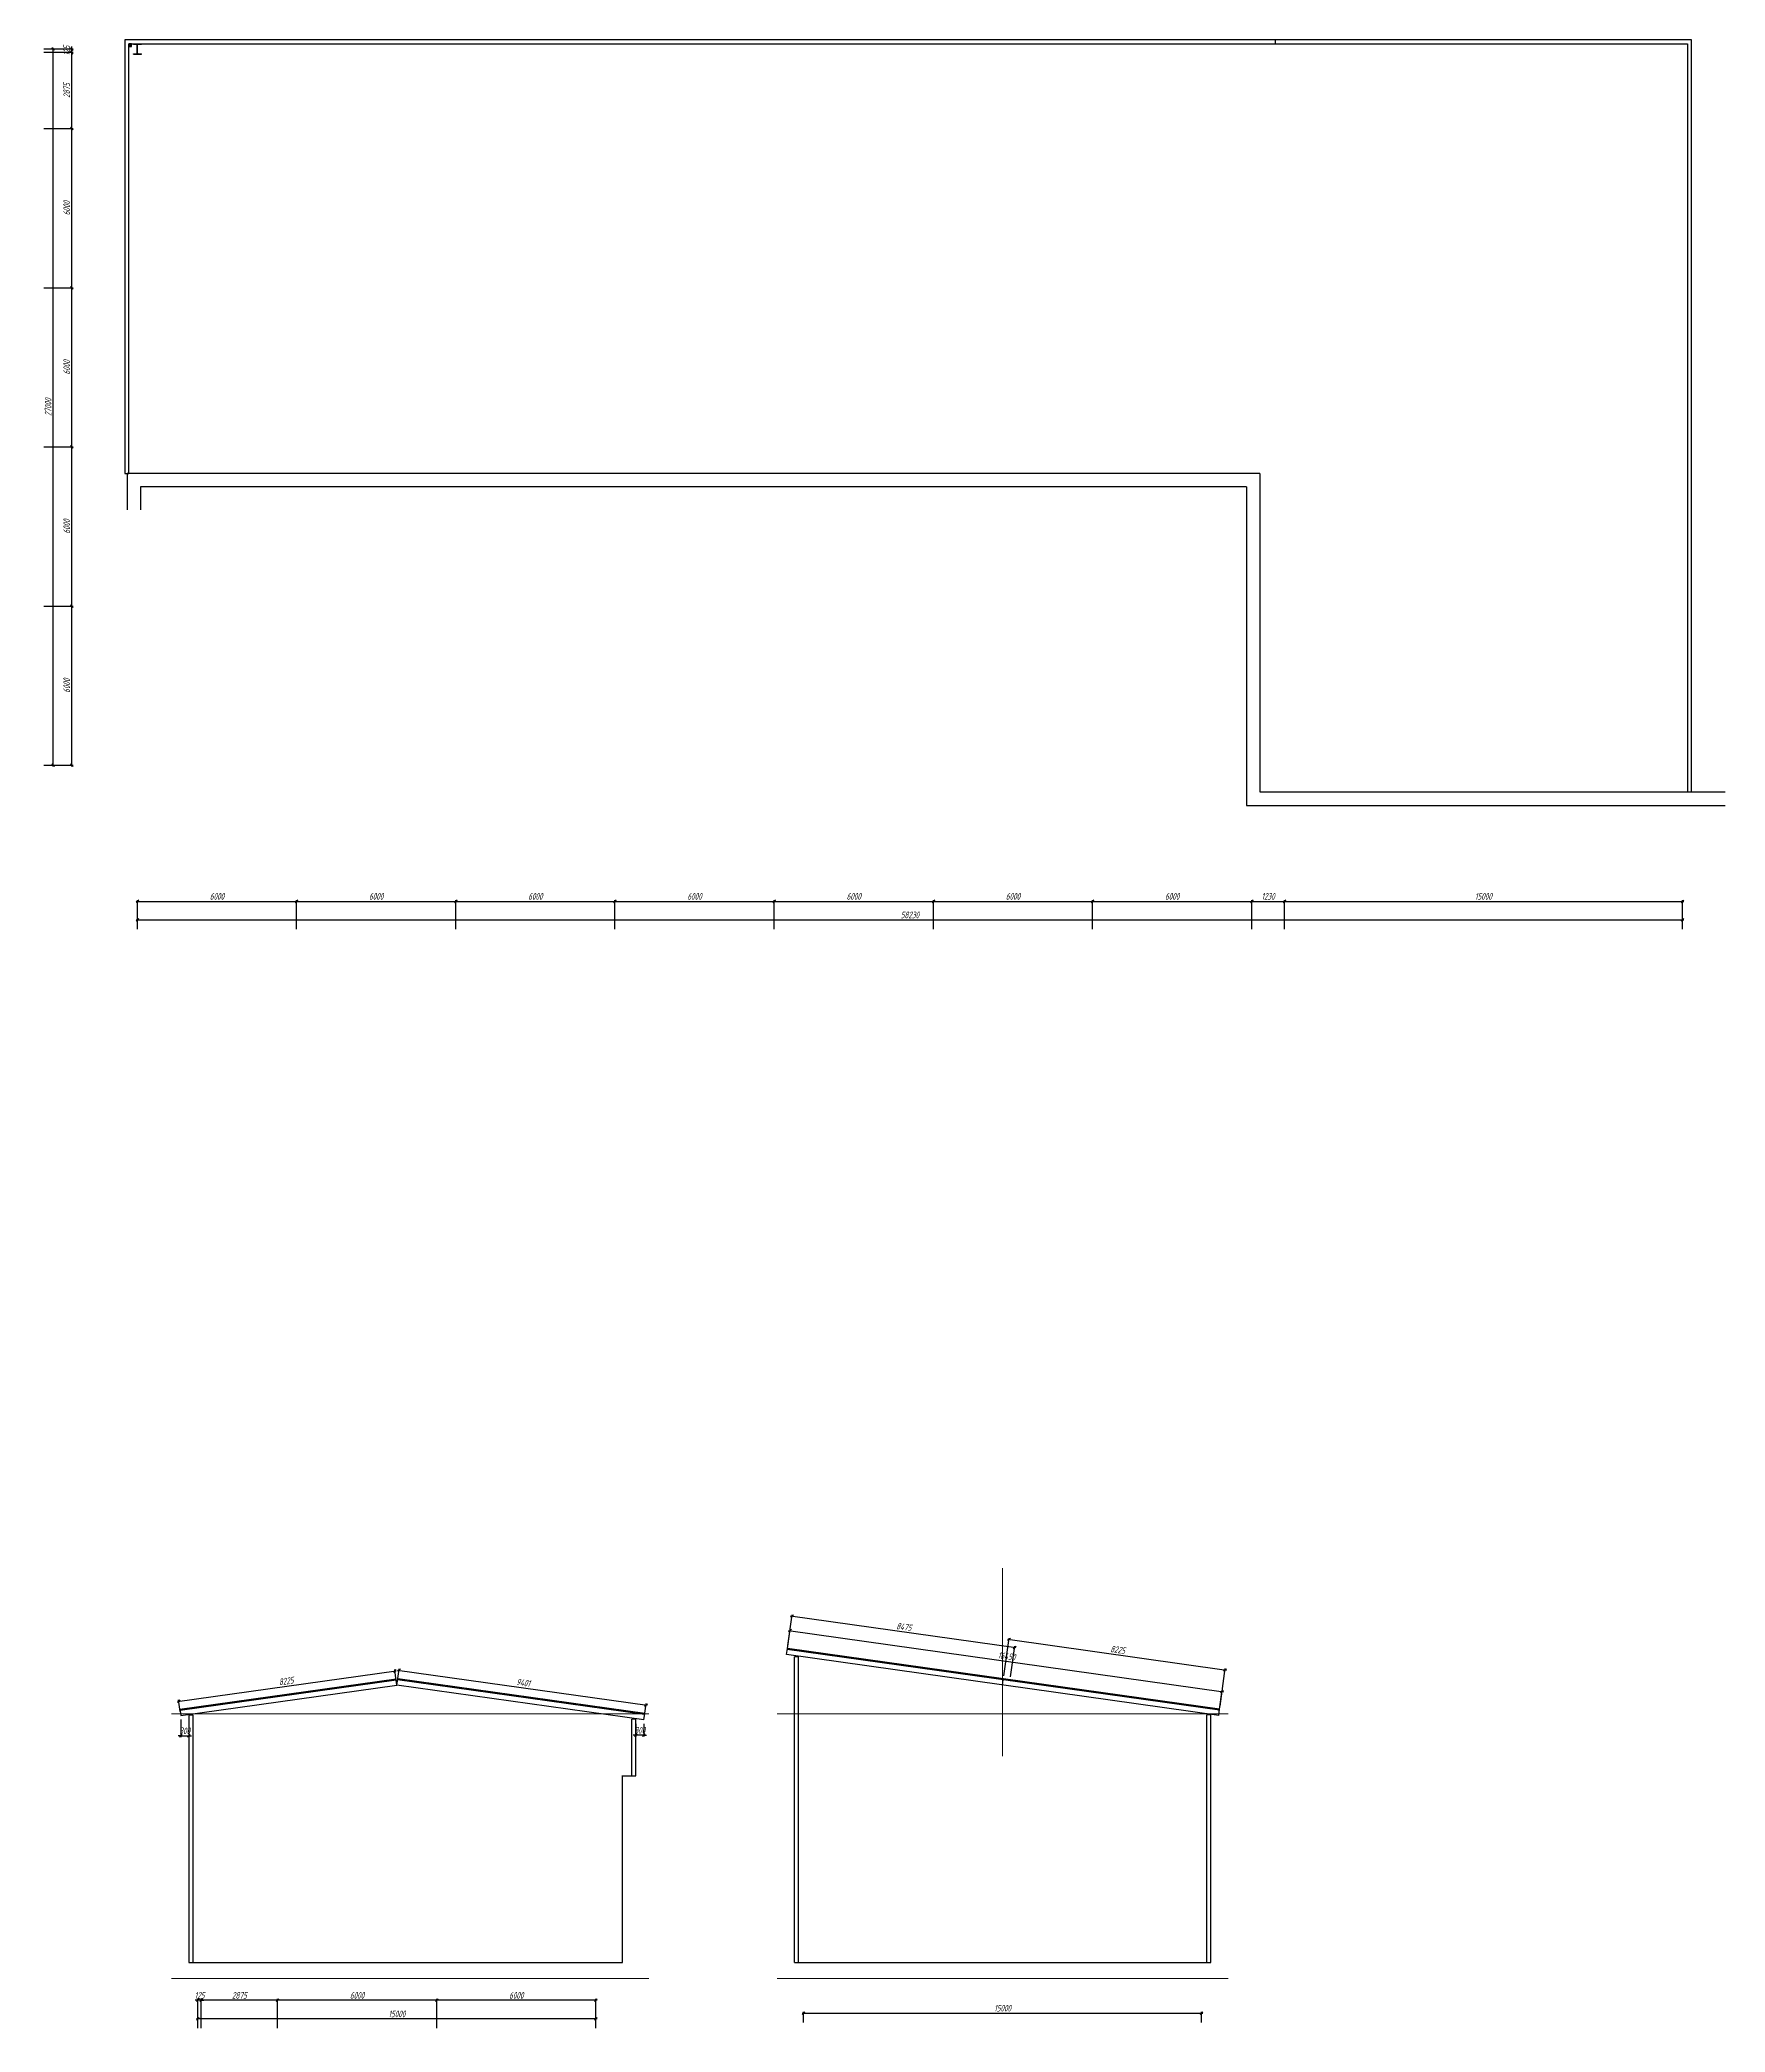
# Model space of a CAD drawing. Header units: millimetres. Extents: x -351329 to 406471, y -253833 to 111767.
# Drawn here: x -222330 to -158814, y -137104 to -62006 of the extents above; entities that cross this region are included whole.
import ezdxf

# ---------------------------------------------------------------- set-up
doc = ezdxf.new("R2010")
doc.units = ezdxf.units.MM
doc.linetypes.add('GOST2.303 5', pattern=[24, 20, -1.5, 1, -1.5])
doc.layers.add('03_Осевые', color=4, linetype='GOST2.303 5')
doc.layers.add('07_Непечатаемые', color=2, linetype='Continuous', plot=False)
for name, color, linetype, lineweight in [('_Оси', 90, 'Continuous', 13), ('_Размеры', 120, 'Continuous', 13), ('_Сендвичи', 230, 'Continuous', 30), ('_Сендвичи кровля', 5, 'Continuous', 30), ('_Стены', 7, 'Continuous', 30), ('выноска', 7, 'Continuous', 13), ('тонкие', 221, 'Continuous', 13)]:
    doc.layers.add(name, color=color, linetype=linetype, lineweight=lineweight)
doc.styles.add('СПДС_размеры', font='spdswin.shx', dxfattribs={"width": 0.8, "oblique": 15})
doc.dimstyles.new('СПДС', dxfattribs={"dimtxt": 2.5, "dimasz": 1, "dimexe": 0.5, "dimexo": 1.5, "dimtad": 1, "dimdec": 0, "dimtxsty": 'СПДС_размеры', "dimblk": 'OBLIQUE', "dimcen": 2.5, "dimdle": 0.5, "dimadec": 8, "dimazin": 0, "dimtfac": 1, "dimtdec": 0, "dimtix": 1, "dimtmove": 0, "dimatfit": 3, "dimfxl": 1, "dimarcsym": 0})

# ---------------------------------------------------------------- blocks, each defined once
blk = doc.blocks.new('_Oblique')
at = {"layer": 'выноска', "color": 0, "lineweight": -2}
blk.add_line((-0.5, -0.5), (0.5, 0.5), dxfattribs=at)
blk = doc.blocks.new('*D251')
at = {"layer": '_Оси', "color": 0, "lineweight": -2, "transparency": 16777216}
for p, q in [((-218705, -95179), (-160375, -95179)), ((-218655, -95529), (-218655, -95129)), ((-160425, -95529), (-160425, -95129))]:
    blk.add_line(p, q, dxfattribs=at)
at = {"layer": 'Defpoints', "color": 0, "transparency": 16777216}
for p in [(-160425, -95179), (-218655, -95679), (-160425, -95679)]:
    blk.add_point(p, dxfattribs=at)
at = {"layer": '_Оси', "color": 0, "lineweight": -2, "transparency": 16777216, "xscale": 100, "yscale": 100, "zscale": 100, "rotation": 180}
blk.add_blockref('_Oblique', (-218655, -95179), dxfattribs=at)
at = {"layer": '_Оси', "color": 0, "lineweight": -2, "transparency": 16777216, "xscale": 100, "yscale": 100, "zscale": 100}
blk.add_blockref('_Oblique', (-160425, -95179), dxfattribs=at)
at = {"layer": '_Оси', "color": 0, "lineweight": 25, "transparency": 16777216, "insert": (-189540, -94991.5), "char_height": 250, "attachment_point": 5, "style": 'СПДС_размеры'}
blk.add_mtext('58230', dxfattribs=at)
blk = doc.blocks.new('*D253')
at = {"layer": '_Оси', "color": 0, "lineweight": -2, "transparency": 16777216}
for p, q in [((-218705, -94479), (-212605, -94479)), ((-218655, -95529), (-218655, -94429)), ((-212655, -95529), (-212655, -94429))]:
    blk.add_line(p, q, dxfattribs=at)
at = {"layer": 'Defpoints', "color": 0, "transparency": 16777216}
for p in [(-212655, -94479), (-218655, -95679), (-212655, -95679)]:
    blk.add_point(p, dxfattribs=at)
at = {"layer": '_Оси', "color": 0, "lineweight": -2, "transparency": 16777216, "xscale": 100, "yscale": 100, "zscale": 100, "rotation": 180}
blk.add_blockref('_Oblique', (-218655, -94479), dxfattribs=at)
at = {"layer": '_Оси', "color": 0, "lineweight": -2, "transparency": 16777216, "xscale": 100, "yscale": 100, "zscale": 100}
blk.add_blockref('_Oblique', (-212655, -94479), dxfattribs=at)
at = {"layer": '_Оси', "color": 0, "lineweight": 25, "transparency": 16777216, "insert": (-215655, -94291.5), "char_height": 250, "attachment_point": 5, "style": 'СПДС_размеры'}
blk.add_mtext('6000', dxfattribs=at)
blk = doc.blocks.new('*D254')
at = {"layer": '_Оси', "color": 0, "lineweight": -2, "transparency": 16777216}
for p, q in [((-212705, -94479), (-206605, -94479)), ((-212655, -95529), (-212655, -94429)), ((-206655, -95529), (-206655, -94429))]:
    blk.add_line(p, q, dxfattribs=at)
at = {"layer": 'Defpoints', "color": 0, "transparency": 16777216}
for p in [(-206655, -94479), (-212655, -95679), (-206655, -95679)]:
    blk.add_point(p, dxfattribs=at)
at = {"layer": '_Оси', "color": 0, "lineweight": -2, "transparency": 16777216, "xscale": 100, "yscale": 100, "zscale": 100, "rotation": 180}
blk.add_blockref('_Oblique', (-212655, -94479), dxfattribs=at)
at = {"layer": '_Оси', "color": 0, "lineweight": -2, "transparency": 16777216, "xscale": 100, "yscale": 100, "zscale": 100}
blk.add_blockref('_Oblique', (-206655, -94479), dxfattribs=at)
at = {"layer": '_Оси', "color": 0, "lineweight": 25, "transparency": 16777216, "insert": (-209655, -94291.5), "char_height": 250, "attachment_point": 5, "style": 'СПДС_размеры'}
blk.add_mtext('6000', dxfattribs=at)
blk = doc.blocks.new('*D255')
at = {"layer": '_Оси', "color": 0, "lineweight": -2, "transparency": 16777216}
for p, q in [((-206705, -94479), (-200605, -94479)), ((-206655, -95529), (-206655, -94429)), ((-200655, -95529), (-200655, -94429))]:
    blk.add_line(p, q, dxfattribs=at)
at = {"layer": 'Defpoints', "color": 0, "transparency": 16777216}
for p in [(-200655, -94479), (-206655, -95679), (-200655, -95679)]:
    blk.add_point(p, dxfattribs=at)
at = {"layer": '_Оси', "color": 0, "lineweight": -2, "transparency": 16777216, "xscale": 100, "yscale": 100, "zscale": 100, "rotation": 180}
blk.add_blockref('_Oblique', (-206655, -94479), dxfattribs=at)
at = {"layer": '_Оси', "color": 0, "lineweight": -2, "transparency": 16777216, "xscale": 100, "yscale": 100, "zscale": 100}
blk.add_blockref('_Oblique', (-200655, -94479), dxfattribs=at)
at = {"layer": '_Оси', "color": 0, "lineweight": 25, "transparency": 16777216, "insert": (-203655, -94291.5), "char_height": 250, "attachment_point": 5, "style": 'СПДС_размеры'}
blk.add_mtext('6000', dxfattribs=at)
blk = doc.blocks.new('*D256')
at = {"layer": '_Оси', "color": 0, "lineweight": -2, "transparency": 16777216}
for p, q in [((-200705, -94479), (-194605, -94479)), ((-200655, -95529), (-200655, -94429)), ((-194655, -95529), (-194655, -94429))]:
    blk.add_line(p, q, dxfattribs=at)
at = {"layer": 'Defpoints', "color": 0, "transparency": 16777216}
for p in [(-194655, -94479), (-200655, -95679), (-194655, -95679)]:
    blk.add_point(p, dxfattribs=at)
at = {"layer": '_Оси', "color": 0, "lineweight": -2, "transparency": 16777216, "xscale": 100, "yscale": 100, "zscale": 100, "rotation": 180}
blk.add_blockref('_Oblique', (-200655, -94479), dxfattribs=at)
at = {"layer": '_Оси', "color": 0, "lineweight": -2, "transparency": 16777216, "xscale": 100, "yscale": 100, "zscale": 100}
blk.add_blockref('_Oblique', (-194655, -94479), dxfattribs=at)
at = {"layer": '_Оси', "color": 0, "lineweight": 25, "transparency": 16777216, "insert": (-197655, -94291.5), "char_height": 250, "attachment_point": 5, "style": 'СПДС_размеры'}
blk.add_mtext('6000', dxfattribs=at)
blk = doc.blocks.new('*D257')
at = {"layer": '_Оси', "color": 0, "lineweight": -2, "transparency": 16777216}
for p, q in [((-194705, -94479), (-188605, -94479)), ((-194655, -95529), (-194655, -94429)), ((-188655, -95529), (-188655, -94429))]:
    blk.add_line(p, q, dxfattribs=at)
at = {"layer": 'Defpoints', "color": 0, "transparency": 16777216}
for p in [(-188655, -94479), (-194655, -95679), (-188655, -95679)]:
    blk.add_point(p, dxfattribs=at)
at = {"layer": '_Оси', "color": 0, "lineweight": -2, "transparency": 16777216, "xscale": 100, "yscale": 100, "zscale": 100, "rotation": 180}
blk.add_blockref('_Oblique', (-194655, -94479), dxfattribs=at)
at = {"layer": '_Оси', "color": 0, "lineweight": -2, "transparency": 16777216, "xscale": 100, "yscale": 100, "zscale": 100}
blk.add_blockref('_Oblique', (-188655, -94479), dxfattribs=at)
at = {"layer": '_Оси', "color": 0, "lineweight": 25, "transparency": 16777216, "insert": (-191655, -94291.5), "char_height": 250, "attachment_point": 5, "style": 'СПДС_размеры'}
blk.add_mtext('6000', dxfattribs=at)
blk = doc.blocks.new('*D258')
at = {"layer": '_Оси', "color": 0, "lineweight": -2, "transparency": 16777216}
for p, q in [((-188705, -94479), (-182605, -94479)), ((-188655, -95529), (-188655, -94429)), ((-182655, -95529), (-182655, -94429))]:
    blk.add_line(p, q, dxfattribs=at)
at = {"layer": 'Defpoints', "color": 0, "transparency": 16777216}
for p in [(-182655, -94479), (-188655, -95679), (-182655, -95679)]:
    blk.add_point(p, dxfattribs=at)
at = {"layer": '_Оси', "color": 0, "lineweight": -2, "transparency": 16777216, "xscale": 100, "yscale": 100, "zscale": 100, "rotation": 180}
blk.add_blockref('_Oblique', (-188655, -94479), dxfattribs=at)
at = {"layer": '_Оси', "color": 0, "lineweight": -2, "transparency": 16777216, "xscale": 100, "yscale": 100, "zscale": 100}
blk.add_blockref('_Oblique', (-182655, -94479), dxfattribs=at)
at = {"layer": '_Оси', "color": 0, "lineweight": 25, "transparency": 16777216, "insert": (-185655, -94291.5), "char_height": 250, "attachment_point": 5, "style": 'СПДС_размеры'}
blk.add_mtext('6000', dxfattribs=at)
blk = doc.blocks.new('*D259')
at = {"layer": '_Оси', "color": 0, "lineweight": -2, "transparency": 16777216}
for p, q in [((-182705, -94479), (-176605, -94479)), ((-182655, -95529), (-182655, -94429)), ((-176655, -95529), (-176655, -94429))]:
    blk.add_line(p, q, dxfattribs=at)
at = {"layer": 'Defpoints', "color": 0, "transparency": 16777216}
for p in [(-176655, -94479), (-182655, -95679), (-176655, -95679)]:
    blk.add_point(p, dxfattribs=at)
at = {"layer": '_Оси', "color": 0, "lineweight": -2, "transparency": 16777216, "xscale": 100, "yscale": 100, "zscale": 100, "rotation": 180}
blk.add_blockref('_Oblique', (-182655, -94479), dxfattribs=at)
at = {"layer": '_Оси', "color": 0, "lineweight": -2, "transparency": 16777216, "xscale": 100, "yscale": 100, "zscale": 100}
blk.add_blockref('_Oblique', (-176655, -94479), dxfattribs=at)
at = {"layer": '_Оси', "color": 0, "lineweight": 25, "transparency": 16777216, "insert": (-179655, -94291.5), "char_height": 250, "attachment_point": 5, "style": 'СПДС_размеры'}
blk.add_mtext('6000', dxfattribs=at)
blk = doc.blocks.new('*D260')
at = {"layer": '_Оси', "color": 0, "lineweight": -2, "transparency": 16777216}
for p, q in [((-176705, -94479), (-175375, -94479)), ((-176655, -95529), (-176655, -94429)), ((-175425, -95529), (-175425, -94429))]:
    blk.add_line(p, q, dxfattribs=at)
at = {"layer": 'Defpoints', "color": 0, "transparency": 16777216}
for p in [(-175425, -94479), (-176655, -95679), (-175425, -95679)]:
    blk.add_point(p, dxfattribs=at)
at = {"layer": '_Оси', "color": 0, "lineweight": -2, "transparency": 16777216, "xscale": 100, "yscale": 100, "zscale": 100, "rotation": 180}
blk.add_blockref('_Oblique', (-176655, -94479), dxfattribs=at)
at = {"layer": '_Оси', "color": 0, "lineweight": -2, "transparency": 16777216, "xscale": 100, "yscale": 100, "zscale": 100}
blk.add_blockref('_Oblique', (-175425, -94479), dxfattribs=at)
at = {"layer": '_Оси', "color": 0, "lineweight": 25, "transparency": 16777216, "insert": (-176040, -94291.5), "char_height": 250, "attachment_point": 5, "style": 'СПДС_размеры'}
blk.add_mtext('1230', dxfattribs=at)
blk = doc.blocks.new('*D261')
at = {"layer": '_Оси', "color": 0, "lineweight": -2, "transparency": 16777216}
for p, q in [((-175475, -94479), (-160375, -94479)), ((-175425, -95529), (-175425, -94429)), ((-160425, -95529), (-160425, -94429))]:
    blk.add_line(p, q, dxfattribs=at)
at = {"layer": 'Defpoints', "color": 0, "transparency": 16777216}
for p in [(-160425, -94479), (-175425, -95679), (-160425, -95679)]:
    blk.add_point(p, dxfattribs=at)
at = {"layer": '_Оси', "color": 0, "lineweight": -2, "transparency": 16777216, "xscale": 100, "yscale": 100, "zscale": 100, "rotation": 180}
blk.add_blockref('_Oblique', (-175425, -94479), dxfattribs=at)
at = {"layer": '_Оси', "color": 0, "lineweight": -2, "transparency": 16777216, "xscale": 100, "yscale": 100, "zscale": 100}
blk.add_blockref('_Oblique', (-160425, -94479), dxfattribs=at)
at = {"layer": '_Оси', "color": 0, "lineweight": 25, "transparency": 16777216, "insert": (-167925, -94291.5), "char_height": 250, "attachment_point": 5, "style": 'СПДС_размеры'}
blk.add_mtext('15000', dxfattribs=at)
blk = doc.blocks.new('*D262')
at = {"layer": '_Оси', "color": 0, "lineweight": -2, "transparency": 16777216}
for p, q in [((-221830, -89401), (-221830, -62301)), ((-222180, -62351), (-221780, -62351)), ((-222180, -89351), (-221780, -89351))]:
    blk.add_line(p, q, dxfattribs=at)
at = {"layer": 'Defpoints', "color": 0, "transparency": 16777216}
for p in [(-222330, -62351), (-221830, -62351), (-222330, -89351)]:
    blk.add_point(p, dxfattribs=at)
at = {"layer": '_Оси', "color": 0, "lineweight": -2, "transparency": 16777216, "xscale": 100, "yscale": 100, "zscale": 100}
for p, rotation in [((-221830, -62351), 90), ((-221830, -89351), 270)]:
    blk.add_blockref('_Oblique', p, dxfattribs=dict(at, rotation=rotation))
at = {"layer": '_Оси', "color": 0, "lineweight": 25, "transparency": 16777216, "insert": (-222017.5, -75851), "char_height": 250, "attachment_point": 5, "rotation": 90, "style": 'СПДС_размеры'}
blk.add_mtext('27000', dxfattribs=at)
blk = doc.blocks.new('*D252')
at = {"layer": '_Оси', "color": 0, "lineweight": -2, "transparency": 16777216}
for p, q in [((-222180, -83351), (-221080, -83351)), ((-221130, -89401), (-221130, -83301)), ((-222180, -89351), (-221080, -89351))]:
    blk.add_line(p, q, dxfattribs=at)
at = {"layer": 'Defpoints', "color": 0, "transparency": 16777216}
for p in [(-222330, -83351), (-221130, -83351), (-222330, -89351)]:
    blk.add_point(p, dxfattribs=at)
at = {"layer": '_Оси', "color": 0, "lineweight": -2, "transparency": 16777216, "xscale": 100, "yscale": 100, "zscale": 100}
for p, rotation in [((-221130, -83351), 90), ((-221130, -89351), 270)]:
    blk.add_blockref('_Oblique', p, dxfattribs=dict(at, rotation=rotation))
at = {"layer": '_Оси', "color": 0, "lineweight": 25, "transparency": 16777216, "insert": (-221317.5, -86351), "char_height": 250, "attachment_point": 5, "rotation": 90, "style": 'СПДС_размеры'}
blk.add_mtext('6000', dxfattribs=at)
blk = doc.blocks.new('*D263')
at = {"layer": '_Оси', "color": 0, "lineweight": -2, "transparency": 16777216}
for p, q in [((-221130, -83401), (-221130, -77301)), ((-222180, -77351), (-221080, -77351)), ((-222180, -83351), (-221080, -83351))]:
    blk.add_line(p, q, dxfattribs=at)
at = {"layer": 'Defpoints', "color": 0, "transparency": 16777216}
for p in [(-222330, -77351), (-221130, -77351), (-222330, -83351)]:
    blk.add_point(p, dxfattribs=at)
at = {"layer": '_Оси', "color": 0, "lineweight": -2, "transparency": 16777216, "xscale": 100, "yscale": 100, "zscale": 100}
for p, rotation in [((-221130, -77351), 90), ((-221130, -83351), 270)]:
    blk.add_blockref('_Oblique', p, dxfattribs=dict(at, rotation=rotation))
at = {"layer": '_Оси', "color": 0, "lineweight": 25, "transparency": 16777216, "insert": (-221317.5, -80351), "char_height": 250, "attachment_point": 5, "rotation": 90, "style": 'СПДС_размеры'}
blk.add_mtext('6000', dxfattribs=at)
blk = doc.blocks.new('*D264')
at = {"layer": '_Оси', "color": 0, "lineweight": -2, "transparency": 16777216}
for p, q in [((-221130, -77401), (-221130, -71301)), ((-222180, -71351), (-221080, -71351)), ((-222180, -77351), (-221080, -77351))]:
    blk.add_line(p, q, dxfattribs=at)
at = {"layer": 'Defpoints', "color": 0, "transparency": 16777216}
for p in [(-222330, -71351), (-221130, -71351), (-222330, -77351)]:
    blk.add_point(p, dxfattribs=at)
at = {"layer": '_Оси', "color": 0, "lineweight": -2, "transparency": 16777216, "xscale": 100, "yscale": 100, "zscale": 100}
for p, rotation in [((-221130, -71351), 90), ((-221130, -77351), 270)]:
    blk.add_blockref('_Oblique', p, dxfattribs=dict(at, rotation=rotation))
at = {"layer": '_Оси', "color": 0, "lineweight": 25, "transparency": 16777216, "insert": (-221317.5, -74351), "char_height": 250, "attachment_point": 5, "rotation": 90, "style": 'СПДС_размеры'}
blk.add_mtext('6000', dxfattribs=at)
blk = doc.blocks.new('*D265')
at = {"layer": '_Оси', "color": 0, "lineweight": -2, "transparency": 16777216}
for p, q in [((-221130, -71401), (-221130, -65301)), ((-222180, -65351), (-221080, -65351)), ((-222180, -71351), (-221080, -71351))]:
    blk.add_line(p, q, dxfattribs=at)
at = {"layer": 'Defpoints', "color": 0, "transparency": 16777216}
for p in [(-222330, -65351), (-221130, -65351), (-222330, -71351)]:
    blk.add_point(p, dxfattribs=at)
at = {"layer": '_Оси', "color": 0, "lineweight": -2, "transparency": 16777216, "xscale": 100, "yscale": 100, "zscale": 100}
for p, rotation in [((-221130, -65351), 90), ((-221130, -71351), 270)]:
    blk.add_blockref('_Oblique', p, dxfattribs=dict(at, rotation=rotation))
at = {"layer": '_Оси', "color": 0, "lineweight": 25, "transparency": 16777216, "insert": (-221317.5, -68351), "char_height": 250, "attachment_point": 5, "rotation": 90, "style": 'СПДС_размеры'}
blk.add_mtext('6000', dxfattribs=at)
blk = doc.blocks.new('*D266')
at = {"layer": '_Оси', "color": 0, "lineweight": -2, "transparency": 16777216}
for p, q in [((-222180, -62476), (-221080, -62476)), ((-221130, -65401), (-221130, -62426)), ((-222180, -65351), (-221080, -65351))]:
    blk.add_line(p, q, dxfattribs=at)
at = {"layer": 'Defpoints', "color": 0, "transparency": 16777216}
for p in [(-222330, -62476), (-221130, -62476), (-222330, -65351)]:
    blk.add_point(p, dxfattribs=at)
at = {"layer": '_Оси', "color": 0, "lineweight": -2, "transparency": 16777216, "xscale": 100, "yscale": 100, "zscale": 100}
for p, rotation in [((-221130, -62476), 90), ((-221130, -65351), 270)]:
    blk.add_blockref('_Oblique', p, dxfattribs=dict(at, rotation=rotation))
at = {"layer": '_Оси', "color": 0, "lineweight": 25, "transparency": 16777216, "insert": (-221317.5, -63913.5), "char_height": 250, "attachment_point": 5, "rotation": 90, "style": 'СПДС_размеры'}
blk.add_mtext('2875', dxfattribs=at)
blk = doc.blocks.new('*D267')
at = {"layer": '_Оси', "color": 0, "lineweight": -2, "transparency": 16777216}
for p, q in [((-221130, -62351), (-221130, -62251)), ((-222180, -62351), (-221080, -62351)), ((-222180, -62476), (-221080, -62476)), ((-221130, -62476), (-221130, -62351)), ((-221130, -62476), (-221130, -62576))]:
    blk.add_line(p, q, dxfattribs=at)
at = {"layer": 'Defpoints', "color": 0, "transparency": 16777216}
for p in [(-222330, -62351), (-222330, -62476), (-221130, -62351)]:
    blk.add_point(p, dxfattribs=at)
at = {"layer": '_Оси', "color": 0, "lineweight": -2, "transparency": 16777216, "xscale": 100, "yscale": 100, "zscale": 100}
for p, rotation in [((-221130, -62351), 270), ((-221130, -62476), 90)]:
    blk.add_blockref('_Oblique', p, dxfattribs=dict(at, rotation=rotation))
at = {"layer": '_Оси', "color": 0, "lineweight": 25, "transparency": 16777216, "insert": (-221317.5, -62413.5), "char_height": 250, "attachment_point": 5, "rotation": 90, "style": 'СПДС_размеры'}
blk.add_mtext('125', dxfattribs=at)
blk = doc.blocks.new('*D268')
at = {"layer": '_Оси', "color": 0, "lineweight": -2, "transparency": 16777216}
for p, q in [((-201324, -136604), (-216424, -136604)), ((-216374, -136954), (-216374, -136554)), ((-201374, -136954), (-201374, -136554))]:
    blk.add_line(p, q, dxfattribs=at)
at = {"layer": 'Defpoints', "color": 0, "transparency": 16777216}
for p in [(-216374, -136604), (-216374, -137104), (-201374, -137104)]:
    blk.add_point(p, dxfattribs=at)
at = {"layer": '_Оси', "color": 0, "lineweight": -2, "transparency": 16777216, "xscale": 100, "yscale": 100, "zscale": 100, "rotation": 180}
blk.add_blockref('_Oblique', (-216374, -136604), dxfattribs=at)
at = {"layer": '_Оси', "color": 0, "lineweight": -2, "transparency": 16777216, "xscale": 100, "yscale": 100, "zscale": 100}
blk.add_blockref('_Oblique', (-201374, -136604), dxfattribs=at)
at = {"layer": '_Оси', "color": 0, "lineweight": 25, "transparency": 16777216, "insert": (-208874, -136416.5), "char_height": 250, "attachment_point": 5, "style": 'СПДС_размеры'}
blk.add_mtext('15000', dxfattribs=at)
blk = doc.blocks.new('*D270')
at = {"layer": '_Оси', "color": 0, "lineweight": -2, "transparency": 16777216}
for p, q in [((-201324, -135904), (-207424, -135904)), ((-207374, -136954), (-207374, -135854)), ((-201374, -136954), (-201374, -135854))]:
    blk.add_line(p, q, dxfattribs=at)
at = {"layer": 'Defpoints', "color": 0, "transparency": 16777216}
for p in [(-207374, -135904), (-207374, -137104), (-201374, -137104)]:
    blk.add_point(p, dxfattribs=at)
at = {"layer": '_Оси', "color": 0, "lineweight": -2, "transparency": 16777216, "xscale": 100, "yscale": 100, "zscale": 100, "rotation": 180}
blk.add_blockref('_Oblique', (-207374, -135904), dxfattribs=at)
at = {"layer": '_Оси', "color": 0, "lineweight": -2, "transparency": 16777216, "xscale": 100, "yscale": 100, "zscale": 100}
blk.add_blockref('_Oblique', (-201374, -135904), dxfattribs=at)
at = {"layer": '_Оси', "color": 0, "lineweight": 25, "transparency": 16777216, "insert": (-204374, -135716.5), "char_height": 250, "attachment_point": 5, "style": 'СПДС_размеры'}
blk.add_mtext('6000', dxfattribs=at)
blk = doc.blocks.new('*D271')
at = {"layer": '_Оси', "color": 0, "lineweight": -2, "transparency": 16777216}
for p, q in [((-207324, -135904), (-213424, -135904)), ((-213374, -136954), (-213374, -135854)), ((-207374, -136954), (-207374, -135854))]:
    blk.add_line(p, q, dxfattribs=at)
at = {"layer": 'Defpoints', "color": 0, "transparency": 16777216}
for p in [(-213374, -135904), (-213374, -137104), (-207374, -137104)]:
    blk.add_point(p, dxfattribs=at)
at = {"layer": '_Оси', "color": 0, "lineweight": -2, "transparency": 16777216, "xscale": 100, "yscale": 100, "zscale": 100, "rotation": 180}
blk.add_blockref('_Oblique', (-213374, -135904), dxfattribs=at)
at = {"layer": '_Оси', "color": 0, "lineweight": -2, "transparency": 16777216, "xscale": 100, "yscale": 100, "zscale": 100}
blk.add_blockref('_Oblique', (-207374, -135904), dxfattribs=at)
at = {"layer": '_Оси', "color": 0, "lineweight": 25, "transparency": 16777216, "insert": (-210374, -135716.5), "char_height": 250, "attachment_point": 5, "style": 'СПДС_размеры'}
blk.add_mtext('6000', dxfattribs=at)
blk = doc.blocks.new('*D272')
at = {"layer": '_Оси', "color": 0, "lineweight": -2, "transparency": 16777216}
for p, q in [((-213324, -135904), (-216299, -135904)), ((-216249, -136954), (-216249, -135854)), ((-213374, -136954), (-213374, -135854))]:
    blk.add_line(p, q, dxfattribs=at)
at = {"layer": 'Defpoints', "color": 0, "transparency": 16777216}
for p in [(-216249, -135904), (-216249, -137104), (-213374, -137104)]:
    blk.add_point(p, dxfattribs=at)
at = {"layer": '_Оси', "color": 0, "lineweight": -2, "transparency": 16777216, "xscale": 100, "yscale": 100, "zscale": 100, "rotation": 180}
blk.add_blockref('_Oblique', (-216249, -135904), dxfattribs=at)
at = {"layer": '_Оси', "color": 0, "lineweight": -2, "transparency": 16777216, "xscale": 100, "yscale": 100, "zscale": 100}
blk.add_blockref('_Oblique', (-213374, -135904), dxfattribs=at)
at = {"layer": '_Оси', "color": 0, "lineweight": 25, "transparency": 16777216, "insert": (-214811.5, -135716.5), "char_height": 250, "attachment_point": 5, "style": 'СПДС_размеры'}
blk.add_mtext('2875', dxfattribs=at)
blk = doc.blocks.new('*D273')
at = {"layer": '_Оси', "color": 0, "lineweight": -2, "transparency": 16777216}
for p, q in [((-216374, -135904), (-216474, -135904)), ((-216374, -136954), (-216374, -135854)), ((-216249, -135904), (-216374, -135904)), ((-216249, -136954), (-216249, -135854)), ((-216249, -135904), (-216149, -135904))]:
    blk.add_line(p, q, dxfattribs=at)
at = {"layer": 'Defpoints', "color": 0, "transparency": 16777216}
for p in [(-216374, -135904), (-216374, -137104), (-216249, -137104)]:
    blk.add_point(p, dxfattribs=at)
at = {"layer": '_Оси', "color": 0, "lineweight": -2, "transparency": 16777216, "xscale": 100, "yscale": 100, "zscale": 100}
blk.add_blockref('_Oblique', (-216374, -135904), dxfattribs=at)
at = {"layer": '_Оси', "color": 0, "lineweight": -2, "transparency": 16777216, "xscale": 100, "yscale": 100, "zscale": 100, "rotation": 180}
blk.add_blockref('_Oblique', (-216249, -135904), dxfattribs=at)
at = {"layer": '_Оси', "color": 0, "lineweight": 25, "transparency": 16777216, "insert": (-216311.5, -135716.5), "char_height": 250, "attachment_point": 5, "style": 'СПДС_размеры'}
blk.add_mtext('125', dxfattribs=at)
blk = doc.blocks.new('*U192')
for p, q in [((-150, 390), (150, 390)), ((-150, 374), (-150, 390)), ((-150, 374), (-27, 374)), ((-150, 16), (-27, 16)), ((-150, 0), (-150, 16)), ((-150, 0), (150, 0)), ((-5, 38), (-5, 352)), ((5, 38), (5, 352)), ((27, 374), (150, 374)), ((27, 16), (150, 16)), ((150, 374), (150, 390)), ((150, 0), (150, 16))]:
    blk.add_line(p, q)
for centre, start, end in [((-27, 352), 0, 90), ((-27, 38), 270, 360), ((27, 352), 90, 180), ((27, 38), 180, 270)]:
    blk.add_arc(centre, 22, start, end)
at = {"layer": '03_Осевые'}
for p, q in [((-5, 195), (5, 195)), ((0, 0), (0, 390))]:
    blk.add_line(p, q, dxfattribs=at)
at = {"layer": '07_Непечатаемые'}
for p, q in [((-70, 0), (-70, 16)), ((-2.75, 310), (2.75, 310)), ((-2.75, 80), (2.75, 80)), ((70, 0), (70, 16))]:
    blk.add_line(p, q, dxfattribs=at)
blk = doc.blocks.new('*D274')
at = {"layer": '_Размеры', "color": 0, "lineweight": -2, "ltscale": 100, "transparency": 16777216}
for p, q in [((-217143, -124637), (-208899, -123479)), ((-208895, -123870), (-208956, -123436)), ((-217040, -125015), (-217101, -124581))]:
    blk.add_line(p, q, dxfattribs=at)
at = {"layer": 'Defpoints', "color": 0, "ltscale": 100, "transparency": 16777216}
for p in [(-208949, -123486), (-208874, -124019), (-217019, -125163)]:
    blk.add_point(p, dxfattribs=at)
at = {"layer": '_Размеры', "color": 0, "lineweight": -2, "ltscale": 100, "transparency": 16777216, "xscale": 100, "yscale": 100, "zscale": 100}
for p, rotation in [((-208949, -123486), 7.999999999999948), ((-217094, -124630), 188)]:
    blk.add_blockref('_Oblique', p, dxfattribs=dict(at, rotation=rotation))
at = {"layer": '_Размеры', "color": 0, "ltscale": 100, "transparency": 16777216, "insert": (-213048, -123872), "char_height": 250, "attachment_point": 5, "rotation": 8, "style": 'СПДС_размеры'}
blk.add_mtext('8225', dxfattribs=at)
blk = doc.blocks.new('*D275')
at = {"layer": '_Размеры', "color": 0, "lineweight": -2, "ltscale": 100, "transparency": 16777216}
for p, q in [((-208853, -123870), (-208788, -123410)), ((-208845, -123453), (-199436, -124775)), ((-199543, -125178), (-199478, -124718))]:
    blk.add_line(p, q, dxfattribs=at)
at = {"layer": 'Defpoints', "color": 0, "ltscale": 100, "transparency": 16777216}
for p in [(-208874, -124019), (-199564, -125327), (-199485, -124768)]:
    blk.add_point(p, dxfattribs=at)
at = {"layer": '_Размеры', "color": 0, "lineweight": -2, "ltscale": 100, "transparency": 16777216, "xscale": 100, "yscale": 100, "zscale": 100}
for p, rotation in [((-208795, -123460), 172.0000000000001), ((-199485, -124768), 352.0000000000001)]:
    blk.add_blockref('_Oblique', p, dxfattribs=dict(at, rotation=rotation))
at = {"layer": '_Размеры', "color": 0, "ltscale": 100, "transparency": 16777216, "insert": (-204114, -123928), "char_height": 250, "attachment_point": 5, "rotation": 352, "style": 'СПДС_размеры'}
blk.add_mtext('9401', dxfattribs=at)
blk = doc.blocks.new('*D276')
at = {"layer": '_Размеры', "color": 0, "lineweight": -2, "ltscale": 100, "transparency": 16777216}
for p, q in [((-217019, -125313), (-217019, -125984)), ((-216719, -125313), (-216719, -125984)), ((-217019, -125934), (-217119, -125934)), ((-217019, -125934), (-216719, -125934)), ((-216719, -125934), (-216619, -125934))]:
    blk.add_line(p, q, dxfattribs=at)
at = {"layer": 'Defpoints', "color": 0, "ltscale": 100, "transparency": 16777216}
for p in [(-217019, -125163), (-216719, -125163), (-216719, -125934)]:
    blk.add_point(p, dxfattribs=at)
at = {"layer": '_Размеры', "color": 0, "lineweight": -2, "ltscale": 100, "transparency": 16777216, "xscale": 100, "yscale": 100, "zscale": 100}
blk.add_blockref('_Oblique', (-217019, -125934), dxfattribs=at)
at = {"layer": '_Размеры', "color": 0, "lineweight": -2, "ltscale": 100, "transparency": 16777216, "xscale": 100, "yscale": 100, "zscale": 100, "rotation": 180}
blk.add_blockref('_Oblique', (-216719, -125934), dxfattribs=at)
at = {"layer": '_Размеры', "color": 0, "ltscale": 100, "transparency": 16777216, "insert": (-216869, -125746), "char_height": 250, "attachment_point": 5, "style": 'СПДС_размеры'}
blk.add_mtext('300', dxfattribs=at)
blk = doc.blocks.new('*D277')
at = {"layer": '_Размеры', "color": 0, "lineweight": -2, "ltscale": 100, "transparency": 16777216}
for p, q in [((-199864, -125912), (-199964, -125912)), ((-199864, -125477), (-199864, -125962)), ((-199564, -125912), (-199864, -125912)), ((-199564, -125477), (-199564, -125962)), ((-199564, -125912), (-199464, -125912))]:
    blk.add_line(p, q, dxfattribs=at)
at = {"layer": 'Defpoints', "color": 0, "ltscale": 100, "transparency": 16777216}
for p in [(-199864, -125327), (-199564, -125327), (-199864, -125912)]:
    blk.add_point(p, dxfattribs=at)
at = {"layer": '_Размеры', "color": 0, "lineweight": -2, "ltscale": 100, "transparency": 16777216, "xscale": 100, "yscale": 100, "zscale": 100}
blk.add_blockref('_Oblique', (-199864, -125912), dxfattribs=at)
at = {"layer": '_Размеры', "color": 0, "lineweight": -2, "ltscale": 100, "transparency": 16777216, "xscale": 100, "yscale": 100, "zscale": 100, "rotation": 180}
blk.add_blockref('_Oblique', (-199564, -125912), dxfattribs=at)
at = {"layer": '_Размеры', "color": 0, "ltscale": 100, "transparency": 16777216, "insert": (-199714, -125724), "char_height": 250, "attachment_point": 5, "style": 'СПДС_размеры'}
blk.add_mtext('300', dxfattribs=at)
blk = doc.blocks.new('*D279')
at = {"layer": '_Оси', "color": 0, "lineweight": -2, "transparency": 16777216}
for p, q in [((-193596, -136388), (-178496, -136388)), ((-193546, -136738), (-193546, -136338)), ((-178546, -136738), (-178546, -136338))]:
    blk.add_line(p, q, dxfattribs=at)
at = {"layer": 'Defpoints', "color": 0, "transparency": 16777216}
for p in [(-178546, -136388), (-193546, -136888), (-178546, -136888)]:
    blk.add_point(p, dxfattribs=at)
at = {"layer": '_Оси', "color": 0, "lineweight": -2, "transparency": 16777216, "xscale": 100, "yscale": 100, "zscale": 100, "rotation": 180}
blk.add_blockref('_Oblique', (-193546, -136388), dxfattribs=at)
at = {"layer": '_Оси', "color": 0, "lineweight": -2, "transparency": 16777216, "xscale": 100, "yscale": 100, "zscale": 100}
blk.add_blockref('_Oblique', (-178546, -136388), dxfattribs=at)
at = {"layer": '_Оси', "color": 0, "lineweight": 25, "transparency": 16777216, "insert": (-186046, -136200.5), "char_height": 250, "attachment_point": 5, "style": 'СПДС_размеры'}
blk.add_mtext('15000', dxfattribs=at)
blk = doc.blocks.new('*D282')
at = {"layer": '_Размеры', "color": 0, "lineweight": -2, "ltscale": 100, "transparency": 16777216}
for p, q in [((-194170, -122725), (-194057, -121924)), ((-194114, -121966), (-177725, -124270)), ((-177880, -125015), (-177767, -124213))]:
    blk.add_line(p, q, dxfattribs=at)
at = {"layer": 'Defpoints', "color": 0, "ltscale": 100, "transparency": 16777216}
for p in [(-194191, -122874), (-177774, -124263), (-177901, -125163)]:
    blk.add_point(p, dxfattribs=at)
at = {"layer": '_Размеры', "color": 0, "lineweight": -2, "ltscale": 100, "transparency": 16777216, "xscale": 100, "yscale": 100, "zscale": 100}
for p, rotation in [((-194064, -121973), 172), ((-177774, -124263), 352.0000000000001)]:
    blk.add_blockref('_Oblique', p, dxfattribs=dict(at, rotation=rotation))
at = {"layer": '_Размеры', "color": 0, "ltscale": 100, "transparency": 16777216, "insert": (-185893, -122932), "char_height": 250, "attachment_point": 5, "rotation": 352, "style": 'СПДС_размеры'}
blk.add_mtext('16450', dxfattribs=at)
blk = doc.blocks.new('*D664')
at = {"layer": '_Размеры', "color": 0, "lineweight": -2, "ltscale": 100, "transparency": 16777216}
for p, q in [((-194142, -122527), (-193980, -121373)), ((-194037, -121416), (-185545, -122609)), ((-185750, -123707), (-185588, -122553))]:
    blk.add_line(p, q, dxfattribs=at)
at = {"layer": 'Defpoints', "color": 0, "ltscale": 100, "transparency": 16777216}
for p in [(-194163, -122676), (-185594, -122602), (-185771, -123855)]:
    blk.add_point(p, dxfattribs=at)
at = {"layer": '_Размеры', "color": 0, "lineweight": -2, "ltscale": 100, "transparency": 16777216, "xscale": 100, "yscale": 100, "zscale": 100}
for p, rotation in [((-193987, -121423), 172), ((-185594, -122602), 351.9999999999999)]:
    blk.add_blockref('_Oblique', p, dxfattribs=dict(at, rotation=rotation))
at = {"layer": '_Размеры', "color": 0, "ltscale": 100, "transparency": 16777216, "insert": (-189765, -121827), "char_height": 250, "attachment_point": 5, "rotation": 352, "style": 'СПДС_размеры'}
blk.add_mtext('8475', dxfattribs=at)
blk = doc.blocks.new('*D665')
at = {"layer": '_Размеры', "color": 0, "lineweight": -2, "ltscale": 100, "transparency": 16777216}
for p, q in [((-185997, -123672), (-185798, -122252)), ((-185854, -122295), (-177610, -123454)), ((-177852, -124817), (-177653, -123397))]:
    blk.add_line(p, q, dxfattribs=at)
at = {"layer": 'Defpoints', "color": 0, "ltscale": 100, "transparency": 16777216}
for p in [(-186018, -123820), (-177660, -123447), (-177873, -124965)]:
    blk.add_point(p, dxfattribs=at)
at = {"layer": '_Размеры', "color": 0, "lineweight": -2, "ltscale": 100, "transparency": 16777216, "xscale": 100, "yscale": 100, "zscale": 100}
for p, rotation in [((-185805, -122302), 172), ((-177660, -123447), 352.0000000000001)]:
    blk.add_blockref('_Oblique', p, dxfattribs=dict(at, rotation=rotation))
at = {"layer": '_Размеры', "color": 0, "ltscale": 100, "transparency": 16777216, "insert": (-181706, -122689), "char_height": 250, "attachment_point": 5, "rotation": 352, "style": 'СПДС_размеры'}
blk.add_mtext('8225', dxfattribs=at)
blk = doc.blocks.new('*U195')
for points in [[(-42, -50), (42, -50, 0.414214), (50, -42), (50, 42, 0.414214), (42, 50), (-42, 50, 0.414214), (-50, 42), (-50, -42, 0.414214)], [(-42, -46), (42, -46, 0.414214), (46, -42), (46, 42, 0.414214), (42, 46), (-42, 46, 0.414214), (-46, 42), (-46, -42, 0.414214)]]:
    blk.add_lwpolyline(points, format="xyb", close=True)
at = {"layer": '03_Осевые'}
for p, q in [((0, -50), (0, 50)), ((-50, 0), (50, 0))]:
    blk.add_line(p, q, dxfattribs=at)

msp = doc.modelspace()

# ---------------------------------------------------------------- linework, layer by layer
at = {"layer": '_Оси', "ltscale": 100}
msp.add_line((-186046, -126706), (-186046, -119613), dxfattribs=at)
at = {"layer": '_Сендвичи', "ltscale": 100}
for p, q in [((-193891, -134480), (-193891, -122960)), ((-193741, -122960), (-193891, -122960)), ((-193741, -134480), (-193741, -122960)), ((-216719, -125140), (-216719, -134480)), ((-216719, -125140), (-216569, -125140)), ((-216569, -125140), (-216569, -134480)), ((-200014, -127440), (-200014, -125310)), ((-199864, -125310), (-200014, -125310)), ((-199864, -127440), (-199864, -125310)), ((-178351, -134480), (-178351, -125140)), ((-178201, -125140), (-178351, -125140)), ((-178201, -134480), (-178201, -125140)), ((-200374, -134480), (-200374, -127429)), ((-200374, -127440), (-199864, -127440)), ((-216719, -134480), (-200374, -134480)), ((-193891, -134480), (-178201, -134480))]:
    msp.add_line(p, q, dxfattribs=at)
for points in [[(-175620, -62006), (-219125, -62006), (-219125, -78351), (-218975, -78351), (-218975, -62156), (-175620, -62156)], [(-175620, -62156), (-160230, -62156), (-160230, -90351), (-160080, -90351), (-160080, -62006), (-175770, -62006), (-175770, -62156)]]:
    msp.add_lwpolyline(points, dxfattribs=at)
at = {"layer": '_Сендвичи кровля', "ltscale": 100}
for p, q in [((-194191, -122873.8), (-194158.3, -122641.1)), ((-177901, -125163.2), (-194191, -122873.8)), ((-177873.2, -124965.2), (-194163.2, -122675.8)), ((-177868.3, -124930.5), (-194158.3, -122641.1)), ((-217051.7, -124930.5), (-208906.7, -123785.8)), ((-217046.8, -124965.2), (-208901.8, -123820.5)), ((-208874, -124018.5), (-208906.7, -123785.8)), ((-208874, -124018.5), (-208841.3, -123785.8)), ((-199536.2, -125128.9), (-208846.2, -123820.5)), ((-199531.3, -125094.3), (-208841.3, -123785.8)), ((-186046, -124018.5), (-186018.2, -123820.5)), ((-185770.6, -123855.3), (-185765.7, -123820.6)), ((-217019, -125163.2), (-208874, -124018.5)), ((-199564, -125327), (-208874, -124018.5)), ((-217051.7, -124930.5), (-217019, -125163.2)), ((-199564, -125327), (-199531.3, -125094.3)), ((-177901, -125163.2), (-177868.3, -124930.5))]:
    msp.add_line(p, q, dxfattribs=at)
at = {"layer": '_Стены', "ltscale": 100}
for p, q in [((-176345, -78351), (-219045, -78351)), ((-219045, -78351), (-219045, -79727)), ((-176345, -78351), (-176345, -90351)), ((-218535, -78861), (-218535, -79727)), ((-176855, -78861), (-218535, -78861)), ((-176855, -78861), (-176855, -90861)), ((-176855, -90861), (-158814, -90861)), ((-176345, -90351), (-158814, -90351))]:
    msp.add_line(p, q, dxfattribs=at)
at = {"layer": 'тонкие', "ltscale": 100}
for p, q in [((-217374, -125100), (-199374, -125100)), ((-194546, -125100), (-177546, -125100)), ((-217374, -135080), (-199374, -135080)), ((-194546, -135080), (-177546, -135080))]:
    msp.add_line(p, q, dxfattribs=at)

# ---------------------------------------------------------------- block references
for name, p in [('*U195', (-218925, -62206)), ('*U192', (-218655, -62546))]:
    msp.add_blockref(name, p)

# ---------------------------------------------------------------- dimensions: what is measured, and where the dimension line sits
at = {"layer": '_Оси', "lineweight": 25}
for base, p1, p2, picture, middle in [((-221130, -62351), (-222330, -62476), (-222330, -62351), '*D267', (-221317.5, -62413.5)), ((-221830, -62351), (-222330, -89351), (-222330, -62351), '*D262', (-222017.5, -75851)), ((-221130, -62476), (-222330, -65351), (-222330, -62476), '*D266', (-221317.5, -63913.5)), ((-221130, -65351), (-222330, -71351), (-222330, -65351), '*D265', (-221317.5, -68351)), ((-221130, -71351), (-222330, -77351), (-222330, -71351), '*D264', (-221317.5, -74351)), ((-221130, -77351), (-222330, -83351), (-222330, -77351), '*D263', (-221317.5, -80351)), ((-221130, -83351), (-222330, -89351), (-222330, -83351), '*D252', (-221317.5, -86351))]:
    dim = msp.add_linear_dim(base=base, p1=p1, p2=p2, angle=270, dimstyle='СПДС', override={"dimscale": 100}, dxfattribs=at)
    dim.commit()
    dim.dimension.update_dxf_attribs({"geometry": picture, "text_midpoint": middle})
for base, p1, p2, picture, middle in [((-212655, -94479), (-218655, -95679), (-212655, -95679), '*D253', (-215655, -94291.5)), ((-206655, -94479), (-212655, -95679), (-206655, -95679), '*D254', (-209655, -94291.5)), ((-200655, -94479), (-206655, -95679), (-200655, -95679), '*D255', (-203655, -94291.5)), ((-194655, -94479), (-200655, -95679), (-194655, -95679), '*D256', (-197655, -94291.5)), ((-188655, -94479), (-194655, -95679), (-188655, -95679), '*D257', (-191655, -94291.5)), ((-182655, -94479), (-188655, -95679), (-182655, -95679), '*D258', (-185655, -94291.5)), ((-176655, -94479), (-182655, -95679), (-176655, -95679), '*D259', (-179655, -94291.5)), ((-175425, -94479), (-176655, -95679), (-175425, -95679), '*D260', (-176040, -94291.5)), ((-160425, -94479), (-175425, -95679), (-160425, -95679), '*D261', (-167925, -94291.5)), ((-160425, -95179), (-218655, -95679), (-160425, -95679), '*D251', (-189540, -94991.5)), ((-216374, -135904), (-216249, -137104), (-216374, -137104), '*D273', (-216311.5, -135716.5)), ((-216249, -135904), (-213374, -137104), (-216249, -137104), '*D272', (-214811.5, -135716.5)), ((-213374, -135904), (-207374, -137104), (-213374, -137104), '*D271', (-210374, -135716.5)), ((-207374, -135904), (-201374, -137104), (-207374, -137104), '*D270', (-204374, -135716.5)), ((-216374, -136604), (-201374, -137104), (-216374, -137104), '*D268', (-208874, -136416.5)), ((-178546, -136388), (-193546, -136888), (-178546, -136888), '*D279', (-186046, -136200.5))]:
    dim = msp.add_linear_dim(base=base, p1=p1, p2=p2, dimstyle='СПДС', override={"dimscale": 100}, dxfattribs=at)
    dim.commit()
    dim.dimension.update_dxf_attribs({"geometry": picture, "text_midpoint": middle})
at = {"layer": '_Размеры', "ltscale": 100}
for p1, p2, distance, override, picture, middle in [((-194163.2, -122675.8), (-185770.6, -123855.3), 1265.5, {"dimscale": 100, "dimtix": 0, "dimtmove": 1}, '*D664', (-189764.7, -121826.7)), ((-194191, -122873.8), (-177901, -125163.2), 909.6, {"dimscale": 100}, '*D282', (-185893.3, -122932.2)), ((-186018.2, -123820.5), (-177873.2, -124965.2), 1533.4, {"dimscale": 100, "dimtix": 0, "dimtmove": 1}, '*D665', (-181706.2, -122688.7)), ((-217019, -125163.2), (-208874, -124018.5), 538.2, {"dimscale": 100}, '*D274', (-213047.5, -123872.2)), ((-208874, -124018.5383), (-199564, -125326.9734), 564.4846, {"dimscale": 100}, '*D275', (-204114.344, -123928.0895))]:
    dim = msp.add_aligned_dim(p1=p1, p2=p2, distance=distance, dimstyle='СПДС', override=override, dxfattribs=at)
    dim.commit()
    dim.dimension.update_dxf_attribs({"geometry": picture, "text_midpoint": middle})
for base, p1, p2, picture, middle in [((-216719, -125934), (-217019, -125163.2), (-216719, -125163.2), '*D276', (-216869, -125746.5)), ((-199864, -125912), (-199564, -125327), (-199864, -125327), '*D277', (-199714, -125724.5))]:
    dim = msp.add_linear_dim(base=base, p1=p1, p2=p2, dimstyle='СПДС', override={"dimscale": 100}, dxfattribs=at)
    dim.commit()
    dim.dimension.update_dxf_attribs({"geometry": picture, "text_midpoint": middle})

doc.saveas('drawing.dxf')
